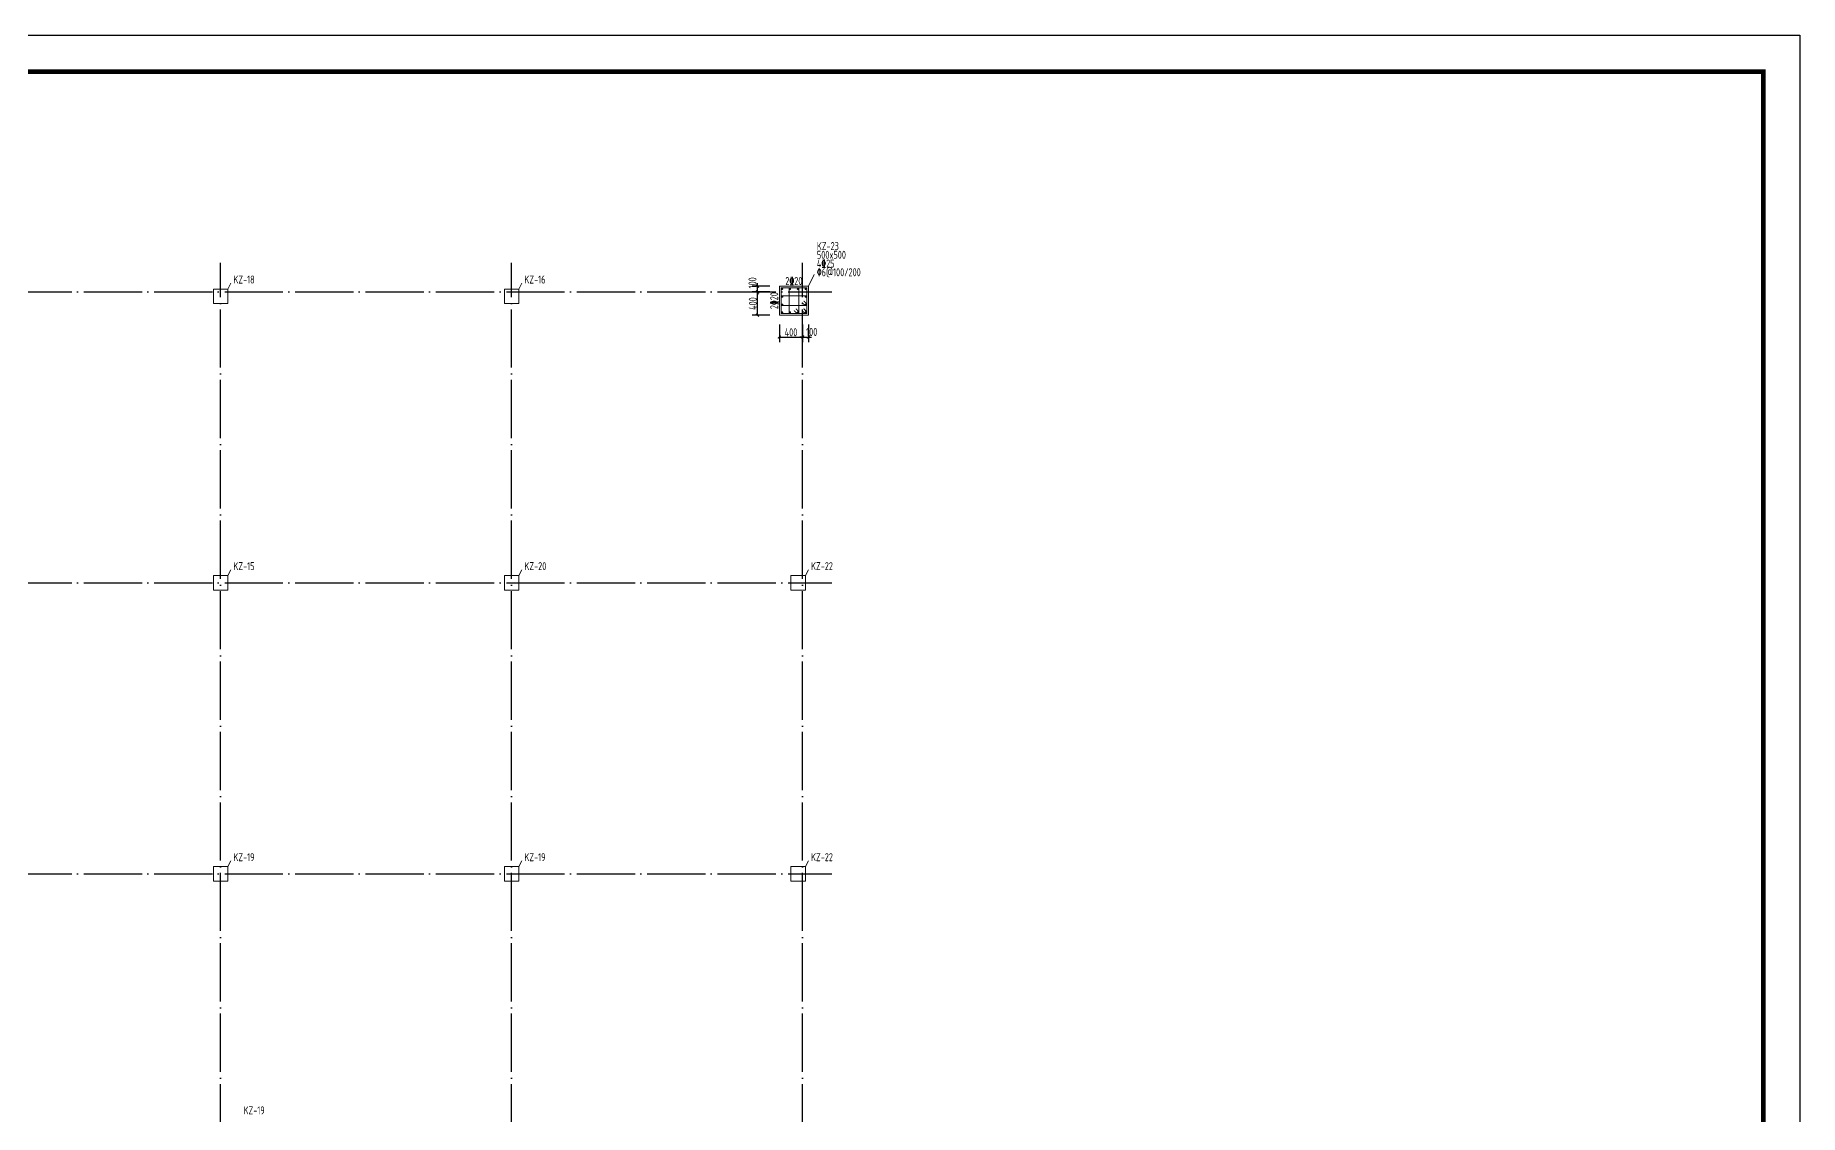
# Model space of a CAD drawing. Extents: x -2331248 to -1198620, y -977263 to -545844.
# Drawn here: x -1654702 to -1594066, y -639431 to -602338 of the extents above; entities that cross this region are included whole.
import ezdxf
from ezdxf.enums import TextEntityAlignment as Align

# ---------------------------------------------------------------- set-up
doc = ezdxf.new("R2010")
doc.units = 0
doc.header["$LTSCALE"] = 1000
doc.header["$MEASUREMENT"] = 0
doc.linetypes.add('DOTE', pattern=[2.42, 2, -0.2, 0.02, -0.2])
doc.linetypes.add('线型5', pattern=[3050, 2400, -300, 50, -300])
doc.layers.get('0').update_dxf_attribs({"linetype": 'CONTINUOUS'})
doc.layers.get('DEFPOINTS').update_dxf_attribs({"linetype": 'CONTINUOUS'})
doc.layers.add('DOTE', color=1, linetype='DOTE')
doc.layers.add('PUB_TITLE', color=4, linetype='CONTINUOUS')
for name, color, linetype, lineweight in [('S_Cl', 2, 'CONTINUOUS', 9), ('S_ColumDimSect', 84, '线型5', 18), ('S_ColumFocus', 2, 'CONTINUOUS', 18), ('S_ColumLocal', 7, 'CONTINUOUS', 18), ('S_PColumHoopBar', 14, 'CONTINUOUS', 35), ('S_PColumMainBar', 14, 'CONTINUOUS', 25)]:
    doc.layers.add(name, color=color, linetype=linetype, lineweight=lineweight)
doc.styles.add('PkpmHz', font='Pkpmeng', dxfattribs={"width": 0.7, "bigfont": 'hztxt'})
doc.styles.add('TSSD_REIN', font='Tssdeng.shx', dxfattribs={"width": 0.7, "bigfont": 'hztxt.shx'})
doc.dimstyles.new('Pkpm_0.0100_2.00', dxfattribs={"dimtxt": 200, "dimasz": 100, "dimexe": 180, "dimexo": 0.0625, "dimgap": 25, "dimtad": 1, "dimdec": 0, "dimlfac": 0.5, "dimrnd": 5, "dimzin": 0, "dimdsep": 46, "dimtxsty": 'PkpmHz', "dimblk1": 'ARCHTICK', "dimblk2": 'ARCHTICK', "dimsah": 1, "dimcen": 0.09, "dimadec": 0, "dimazin": 0, "dimtfac": 1, "dimtdec": 0, "dimtmove": 2, "dimatfit": 1, "dimldrblk": 'ARCHTICK', "dimfxl": 1, "dimtolj": 1, "dimtzin": 0, "dimarcsym": 0})

# ---------------------------------------------------------------- blocks, each defined once
blk = doc.blocks.new('_ARCHTICK')
at = {"color": 0, "linetype": 'ByBlock', "const_width": 0.4}
blk.add_lwpolyline([(-0.5, -0.5), (0.5, 0.5)], dxfattribs=at)
blk = doc.blocks.new('*D1065')
at = {"layer": 'DEFPOINTS', "color": 0}
for p in [(-1629881, -611157), (-1629131, -611157), (-1629131, -611957)]:
    blk.add_point(p, dxfattribs=at)
at = {"layer": 'S_ColumDimSect', "color": 0, "lineweight": -2}
for p, q in [((-1629456, -611157), (-1630061, -611157)), ((-1629881, -611957), (-1629881, -611157)), ((-1629456, -611957), (-1630061, -611957))]:
    blk.add_line(p, q, dxfattribs=at)
at = {"layer": 'S_ColumDimSect', "color": 0, "lineweight": -2, "xscale": 100, "yscale": 100, "zscale": 100}
for p, rotation in [((-1629881, -611157), 90), ((-1629881, -611957), 270)]:
    blk.add_blockref('_ARCHTICK', p, dxfattribs=dict(at, rotation=rotation))
at = {"layer": 'S_ColumDimSect', "color": 0, "insert": (-1630044, -611557), "char_height": 275, "attachment_point": 5, "rotation": 90, "style": 'PkpmHz'}
blk.add_mtext('\\A1;400', dxfattribs=at)
blk = doc.blocks.new('*D1066')
at = {"layer": 'DEFPOINTS', "color": 0}
for p in [(-1629881, -610957), (-1629131, -610957), (-1629131, -611157)]:
    blk.add_point(p, dxfattribs=at)
at = {"layer": 'S_ColumDimSect', "color": 0, "lineweight": -2}
for p, q in [((-1629456, -610957), (-1630061, -610957)), ((-1629456, -611157), (-1630061, -611157)), ((-1629881, -610957), (-1629881, -610857)), ((-1629881, -611157), (-1629881, -610957)), ((-1629881, -611157), (-1629881, -611257))]:
    blk.add_line(p, q, dxfattribs=at)
at = {"layer": 'S_ColumDimSect', "color": 0, "lineweight": -2, "xscale": 100, "yscale": 100, "zscale": 100}
for p, rotation in [((-1629881, -610957), 270), ((-1629881, -611157), 90)]:
    blk.add_blockref('_ARCHTICK', p, dxfattribs=dict(at, rotation=rotation))
at = {"layer": 'S_ColumDimSect', "color": 0, "insert": (-1630056, -610845), "char_height": 275, "attachment_point": 5, "rotation": 90, "style": 'PkpmHz'}
blk.add_mtext('\\A1;100', dxfattribs=at)
blk = doc.blocks.new('*D1067')
at = {"layer": 'DEFPOINTS', "color": 0}
for p in [(-1629131, -611957), (-1628331, -611957), (-1628331, -612707)]:
    blk.add_point(p, dxfattribs=at)
at = {"layer": 'S_ColumDimSect', "color": 0, "lineweight": -2}
for p, q in [((-1629131, -612282), (-1629131, -612887)), ((-1628331, -612282), (-1628331, -612887)), ((-1629131, -612707), (-1628331, -612707))]:
    blk.add_line(p, q, dxfattribs=at)
at = {"layer": 'S_ColumDimSect', "color": 0, "lineweight": -2, "xscale": 100, "yscale": 100, "zscale": 100, "rotation": 180}
blk.add_blockref('_ARCHTICK', (-1629131, -612707), dxfattribs=at)
at = {"layer": 'S_ColumDimSect', "color": 0, "lineweight": -2, "xscale": 100, "yscale": 100, "zscale": 100}
blk.add_blockref('_ARCHTICK', (-1628331, -612707), dxfattribs=at)
at = {"layer": 'S_ColumDimSect', "color": 0, "insert": (-1628731, -612545), "char_height": 275, "attachment_point": 5, "style": 'PkpmHz'}
blk.add_mtext('\\A1;400', dxfattribs=at)
blk = doc.blocks.new('*D1068')
at = {"layer": 'DEFPOINTS', "color": 0}
for p in [(-1628331, -611957), (-1628131, -611957), (-1628131, -612707)]:
    blk.add_point(p, dxfattribs=at)
at = {"layer": 'S_ColumDimSect', "color": 0, "lineweight": -2}
for p, q in [((-1628331, -612282), (-1628331, -612887)), ((-1628131, -612282), (-1628131, -612887)), ((-1628331, -612707), (-1628431, -612707)), ((-1628331, -612707), (-1628131, -612707)), ((-1628131, -612707), (-1628031, -612707))]:
    blk.add_line(p, q, dxfattribs=at)
at = {"layer": 'S_ColumDimSect', "color": 0, "lineweight": -2, "xscale": 100, "yscale": 100, "zscale": 100}
blk.add_blockref('_ARCHTICK', (-1628331, -612707), dxfattribs=at)
at = {"layer": 'S_ColumDimSect', "color": 0, "lineweight": -2, "xscale": 100, "yscale": 100, "zscale": 100, "rotation": 180}
blk.add_blockref('_ARCHTICK', (-1628131, -612707), dxfattribs=at)
at = {"layer": 'S_ColumDimSect', "color": 0, "insert": (-1628019, -612532), "char_height": 275, "attachment_point": 5, "style": 'PkpmHz'}
blk.add_mtext('\\A1;100', dxfattribs=at)

msp = doc.modelspace()

# ---------------------------------------------------------------- linework, layer by layer
at = {"layer": 'DOTE'}
for p, q in [((-1648331.5, -662157.2), (-1648331.5, -610157.2)), ((-1638331.5, -662157.2), (-1638331.5, -610157.2)), ((-1628331.5, -662157.2), (-1628331.5, -610157.2)), ((-1689331.5, -611157.2), (-1627331.5, -611157.2)), ((-1689331.5, -621157.2), (-1627331.5, -621157.2)), ((-1689331.5, -631157.2), (-1627331.5, -631157.2))]:
    msp.add_line(p, q, dxfattribs=at)
at = {"layer": 'PUB_TITLE'}
msp.add_lwpolyline([(-1699191, -676588.1), (-1699191, -602338.1), (-1594066, -602338.1), (-1594066, -676588.1)], close=True, dxfattribs=at)
at = {"layer": 'PUB_TITLE', "const_width": 150}
msp.add_lwpolyline([(-1696066, -603588.1), (-1595316, -603588.1), (-1595316, -675338.1), (-1696066, -675338.1)], close=True, dxfattribs=at)
at = {"layer": 'S_Cl', "ltscale": 1}
for points in [[(-1648081.5, -611557.2), (-1648081.5, -611057.2), (-1648581.5, -611057.2), (-1648581.5, -611557.2)], [(-1638081.5, -611557.2), (-1638081.5, -611057.2), (-1638581.5, -611057.2), (-1638581.5, -611557.2)], [(-1628131.5, -611957.2), (-1628131.5, -610957.2), (-1629131.5, -610957.2), (-1629131.5, -611957.2)], [(-1648081.5, -621407.2), (-1648081.5, -620907.2), (-1648581.5, -620907.2), (-1648581.5, -621407.2)], [(-1638081.5, -621407.2), (-1638081.5, -620907.2), (-1638581.5, -620907.2), (-1638581.5, -621407.2)], [(-1628231.5, -621407.2), (-1628231.5, -620907.2), (-1628731.5, -620907.2), (-1628731.5, -621407.2)], [(-1648081.5, -631407.2), (-1648081.5, -630907.2), (-1648581.5, -630907.2), (-1648581.5, -631407.2)], [(-1638081.5, -631407.2), (-1638081.5, -630907.2), (-1638581.5, -630907.2), (-1638581.5, -631407.2)], [(-1628231.5, -631407.2), (-1628231.5, -630907.2), (-1628731.5, -630907.2), (-1628731.5, -631407.2)]]:
    msp.add_lwpolyline(points, close=True, dxfattribs=at)
at = {"layer": 'S_ColumFocus'}
for p, q in [((-1628131.5, -610957.2), (-1627931.5, -610557.2)), ((-1648081.5, -611057.2), (-1647981.5, -610857.2)), ((-1638081.5, -611057.2), (-1637981.5, -610857.2)), ((-1648081.5, -620907.2), (-1647981.5, -620707.2)), ((-1638081.5, -620907.2), (-1637981.5, -620707.2)), ((-1628231.5, -620907.2), (-1628131.5, -620707.2)), ((-1648081.5, -630907.2), (-1647981.5, -630707.2)), ((-1638081.5, -630907.2), (-1637981.5, -630707.2)), ((-1628231.5, -630907.2), (-1628131.5, -630707.2))]:
    msp.add_line(p, q, dxfattribs=at)
at = {"layer": 'S_PColumHoopBar', "ltscale": 2, "const_width": 35}
for points in [[(-1628357.6, -611791.1), (-1628251.5, -611897.2), (-1628191.5, -611897.2), (-1628191.5, -611837.2), (-1628191.5, -611897.2), (-1628191.5, -611017.2), (-1629071.5, -611017.2), (-1629071.5, -611897.2), (-1628251.5, -611897.2), (-1628191.5, -611897.2), (-1628191.5, -611837.2), (-1628297.6, -611731.1)], [(-1628629.6, -611791.1), (-1628523.5, -611897.2), (-1628463.5, -611897.2), (-1628463.5, -611837.2), (-1628463.5, -611897.2), (-1628463.5, -611017.2), (-1628799.5, -611017.2), (-1628799.5, -611897.2), (-1628523.5, -611897.2), (-1628463.5, -611897.2), (-1628463.5, -611837.2), (-1628569.6, -611731.1)], [(-1628357.6, -611519.1), (-1628251.5, -611625.2), (-1628191.5, -611625.2), (-1628191.5, -611565.2), (-1628191.5, -611625.2), (-1628191.5, -611289.2), (-1629071.5, -611289.2), (-1629071.5, -611625.2), (-1628251.5, -611625.2), (-1628191.5, -611625.2), (-1628191.5, -611565.2), (-1628297.6, -611459.1)]]:
    msp.add_lwpolyline(points, dxfattribs=at)
at = {"layer": 'S_PColumMainBar', "ltscale": 2, "const_width": 35}
for points in [[(-1629015, -611056.2, 1), (-1629050, -611056.2, 1)], [(-1628747.7, -611056.2, 1), (-1628782.7, -611056.2, 1)], [(-1628480.3, -611056.2, 1), (-1628515.3, -611056.2, 1)], [(-1628213, -611056.2, 1), (-1628248, -611056.2, 1)], [(-1629015, -611323.5, 1), (-1629050, -611323.5, 1)], [(-1629015, -611590.9, 1), (-1629050, -611590.9, 1)], [(-1628213, -611323.5, 1), (-1628248, -611323.5, 1)], [(-1628213, -611590.9, 1), (-1628248, -611590.9, 1)], [(-1629015, -611858.2, 1), (-1629050, -611858.2, 1)], [(-1628747.7, -611858.2, 1), (-1628782.7, -611858.2, 1)], [(-1628480.3, -611858.2, 1), (-1628515.3, -611858.2, 1)], [(-1628213, -611858.2, 1), (-1628248, -611858.2, 1)]]:
    msp.add_lwpolyline(points, format="xyb", close=True, dxfattribs=at)

# ---------------------------------------------------------------- texts
at = {"layer": 'S_ColumFocus', "style": 'TSSD_REIN', "width": 0.7}
for s, p in [('500x500', (-1627842.1, -610018.4)), ('KZ-23', (-1627842.1, -609718.4)), ('KZ-18', (-1647892.1, -610868.4)), ('KZ-16', (-1637892.1, -610868.4)), ('4%%13225', (-1627842.1, -610318.4)), ('%%1306@100/200', (-1627842.1, -610618.4)), ('KZ-15', (-1647892.1, -620718.4)), ('KZ-20', (-1637892.1, -620718.4)), ('KZ-22', (-1628042.1, -620718.4)), ('KZ-19', (-1647892.1, -630718.4)), ('KZ-19', (-1637892.1, -630718.4)), ('KZ-22', (-1628042.1, -630718.4)), ('KZ-19', (-1647542.1, -639418.4))]:
    msp.add_text(s, height=275, dxfattribs=at).set_placement(p)
at = {"layer": 'S_ColumLocal', "style": 'TSSD_REIN', "width": 0.7}
for rotation, p in [(90, (-1629170.3, -611457.2)), (0.000002, (-1628631.5, -610918.4))]:
    msp.add_text('2%%13220', height=275, rotation=rotation, dxfattribs=at).set_placement(p, align=Align.CENTER)

# ---------------------------------------------------------------- dimensions: what is measured, and where the dimension line sits
at = {"layer": 'S_ColumDimSect'}
for base, p1, p2, angle, picture, middle in [((-1629881.5, -610957.2), (-1629131.5, -611157.2), (-1629131.5, -610957.2), 90, '*D1066', (-1630056.5, -610844.7)), ((-1628131.5, -612707.2), (-1628331.5, -611957.2), (-1628131.5, -611957.2), 0, '*D1068', (-1628019, -612532.2))]:
    dim = msp.add_linear_dim(base=base, p1=p1, p2=p2, angle=angle, dimstyle='Pkpm_0.0100_2.00', override={"dimtxt": 275, "dimexo": 325}, dxfattribs=at)
    dim.commit()
    dim.dimension.update_dxf_attribs({"geometry": picture, "text_midpoint": middle, "dimtype": 161})
for p2, distance, picture, middle in [((-1629131.5, -611157.2), 750, '*D1065', (-1630044, -611557.2)), ((-1628331.5, -611957.2), -750, '*D1067', (-1628731.5, -612544.7))]:
    dim = msp.add_aligned_dim(p1=(-1629131.5, -611957.2), p2=p2, distance=distance, dimstyle='Pkpm_0.0100_2.00', override={"dimtxt": 275, "dimexo": 325}, dxfattribs=at)
    dim.commit()
    dim.dimension.update_dxf_attribs({"geometry": picture, "text_midpoint": middle})

doc.saveas('drawing.dxf')
